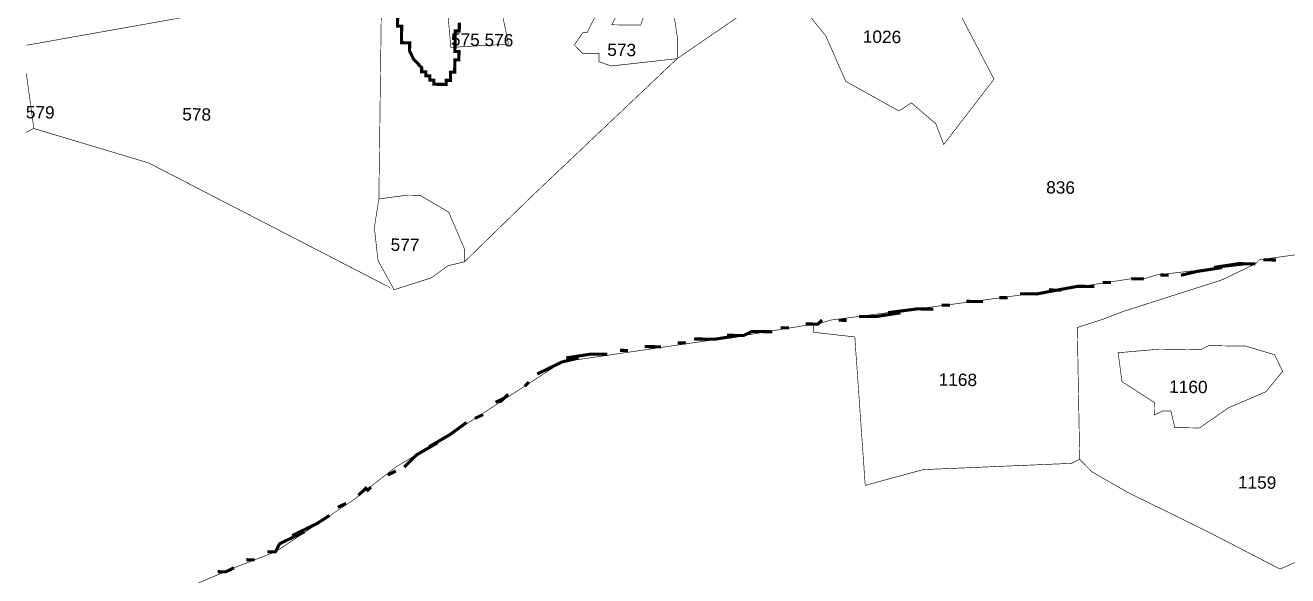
# Model space of a CAD drawing. Header units: metres. Extents: x 259177 to 277314, y 2171367 to 2185445.
# Drawn here: x 264119 to 265334, y 2172436 to 2172966 of the extents above; entities that cross this region are included whole.
import ezdxf

# ---------------------------------------------------------------- set-up
doc = ezdxf.new("R2010")
doc.units = ezdxf.units.M
doc.header["$MEASUREMENT"] = 0
for name, color, linetype in [('HAZARDS LINE', 1, 'Continuous'), ('SURVEY NO.', 7, 'Continuous'), ('SURVEY PLOT BOUNDARY', 35, 'Continuous'), ('VILLAGE BOUNDARY', 212, 'Continuous')]:
    doc.layers.add(name, color=color, linetype=linetype)
doc.styles.add('PDF Arial', font='arial.ttf')

# ---------------------------------------------------------------- blocks, each defined once
blk = doc.blocks.new('FEWEWFEWQT')
at = {"layer": 'HAZARDS LINE', "lineweight": 18, "const_width": 0.005}
blk.add_lwpolyline([(282132.8573, 2174204.096), (282132.8573, 2174204.0826), (282132.864, 2174204.0826), (282132.864, 2174204.0559), (282132.8773, 2174204.0559), (282132.8773, 2174204.0426), (282132.884, 2174204.0293), (282132.8973, 2174204.0159), (282132.8973, 2174204.0093), (282132.904, 2174204.0093), (282132.904, 2174204.0026), (282132.9107, 2174204.0026), (282132.9107, 2174203.9959), (282132.9173, 2174203.9959), (282132.9173, 2174203.9893), (282132.9373, 2174203.9893), (282132.9373, 2174203.9959), (282132.944, 2174203.9959), (282132.944, 2174204.0093), (282132.9507, 2174204.0093), (282132.9507, 2174204.0293), (282132.9573, 2174204.0293), (282132.9573, 2174204.0426), (282132.9507, 2174204.0426), (282132.9507, 2174204.076), (282132.9573, 2174204.076), (282132.9573, 2174204.0893)], dxfattribs=at)
at = {"layer": 'SURVEY PLOT BOUNDARY', "lineweight": 18, "const_width": 0.001}
for points in [[(282132.704, 2174204.1293), (282132.2574, 2174204.0439), (282132.704, 2174204.1293)], [(282132.8307, 2174204.116), (282132.8307, 2174203.8026), (282132.824, 2174203.7559), (282132.8307, 2174203.7026), (282132.8573, 2174203.6559), (282132.9173, 2174203.6759), (282132.944, 2174203.6959), (282132.9707, 2174203.7026), (282133.0773, 2174203.8093), (282133.3106, 2174204.0359), (282133.424, 2174204.116)], [(282133.484, 2174204.156), (282133.5506, 2174204.076), (282133.584, 2174204.0026), (282133.6706, 2174203.9559), (282133.6906, 2174203.9693), (282133.7306, 2174203.9359), (282133.7439, 2174203.9026), (282133.8239, 2174204.0093), (282133.7306, 2174204.1826)], [(282133.264, 2174204.1293), (282133.2507, 2174204.0893), (282133.204, 2174204.0893)], [(282133.184, 2174204.116), (282133.164, 2174204.076), (282133.1573, 2174204.076), (282133.144, 2174204.0559), (282133.1573, 2174204.0426), (282133.184, 2174204.0426), (282133.184, 2174204.0293), (282133.204, 2174204.0226), (282133.3106, 2174204.0359), (282133.0773, 2174203.8093), (282132.9707, 2174203.7026), (282132.9707, 2174203.7226), (282132.944, 2174203.7826), (282132.8973, 2174203.8093), (282132.8773, 2174203.8093), (282132.8307, 2174203.8026), (282132.8307, 2174204.116)], [(282132.544, 2174203.1759), (282132.604, 2174203.2025), (282132.6707, 2174203.2292), (282132.7974, 2174203.3159), (282132.864, 2174203.3692), (282132.9507, 2174203.4226), (282132.9907, 2174203.4492), (282133.1307, 2174203.5426), (282133.2973, 2174203.5692), (282133.424, 2174203.5892), (282133.5373, 2174203.6092), (282133.5373, 2174203.5959), (282133.604, 2174203.5892), (282133.624, 2174203.3492), (282133.7173, 2174203.3759), (282133.9573, 2174203.3892), (282133.9706, 2174203.3959), (282133.9906, 2174203.3759), (282134.0506, 2174203.3426), (282134.1772, 2174203.2826), (282134.2972, 2174203.2225), (282134.4906, 2174203.3092)], [(282134.4772, 2174203.7559), (282134.2572, 2174203.7226), (282134.2506, 2174203.7159), (282134.0906, 2174203.6959), (282134.0706, 2174203.6893), (282134.0506, 2174203.6893), (282133.9306, 2174203.6693), (282133.7506, 2174203.6426), (282133.564, 2174203.6159), (282133.544, 2174203.6092), (282133.5373, 2174203.6092), (282133.424, 2174203.5892), (282133.2973, 2174203.5692), (282133.1307, 2174203.5426), (282132.9907, 2174203.4492), (282132.9507, 2174203.4226), (282132.864, 2174203.3692), (282132.7974, 2174203.3159), (282132.6707, 2174203.2292), (282132.604, 2174203.2025), (282132.544, 2174203.1759)]]:
    blk.add_lwpolyline(points, dxfattribs=at)
for points in [[(282133.8773, 2174204.3426), (282133.6373, 2174204.216), (282133.6173, 2174204.216), (282133.4906, 2174204.1626), (282133.484, 2174204.156), (282133.424, 2174204.116), (282133.3106, 2174204.0359), (282133.3106, 2174204.0559), (282133.3106, 2174204.0693), (282133.304, 2174204.1093), (282133.3106, 2174204.3026), (282133.3173, 2174204.4026), (282133.3973, 2174204.3893), (282133.4106, 2174204.4026), (282133.444, 2174204.4226), (282133.544, 2174204.3693), (282133.5506, 2174204.4026), (282133.8039, 2174204.516), (282133.8039, 2174204.4893), (282133.8106, 2174204.476), (282133.8373, 2174204.436), (282133.8506, 2174204.4093), (282133.8706, 2174204.3693)], [(282133.484, 2174204.156), (282133.4906, 2174204.1626), (282133.6173, 2174204.216), (282133.6373, 2174204.216), (282133.684, 2174204.2093), (282133.7306, 2174204.1826), (282133.8239, 2174204.0093), (282133.7439, 2174203.9026), (282133.7306, 2174203.9359), (282133.6906, 2174203.9693), (282133.6706, 2174203.9559), (282133.584, 2174204.0026), (282133.5506, 2174204.076)], [(282133.304, 2174204.1093), (282133.3106, 2174204.0693), (282133.3106, 2174204.0559), (282133.3106, 2174204.0359), (282133.204, 2174204.0226), (282133.184, 2174204.0293), (282133.184, 2174204.0426), (282133.1573, 2174204.0426), (282133.144, 2174204.0559), (282133.1573, 2174204.076), (282133.164, 2174204.076), (282133.184, 2174204.116), (282133.2173, 2174204.116), (282133.204, 2174204.0893), (282133.2507, 2174204.0893), (282133.264, 2174204.1293)], [(282133.0373, 2174204.0559), (282132.944, 2174204.0493), (282132.9373, 2174204.116), (282133.024, 2174204.116)], [(282133.0373, 2174204.0559), (282133.024, 2174204.116), (282132.9373, 2174204.116), (282132.944, 2174204.0493)], [(282132.8573, 2174203.6559), (282132.8307, 2174203.6693), (282132.4574, 2174203.8559), (282132.2707, 2174203.9093), (282132.2574, 2174203.9982), (282132.2707, 2174203.9093), (282132.2574, 2174203.9026), (282132.2707, 2174203.9093), (282132.4574, 2174203.8559), (282132.8307, 2174203.6693)], [(282132.9707, 2174203.7026), (282132.944, 2174203.6959), (282132.9173, 2174203.6759), (282132.8573, 2174203.6559), (282132.8307, 2174203.7026), (282132.824, 2174203.7559), (282132.8307, 2174203.8026), (282132.8773, 2174203.8093), (282132.8973, 2174203.8093), (282132.944, 2174203.7826), (282132.9707, 2174203.7226)], [(282134.5106, 2174203.7359), (282134.5239, 2174203.5559), (282134.5306, 2174203.4826), (282134.4906, 2174203.3092), (282134.2972, 2174203.2225), (282134.1772, 2174203.2826), (282134.0506, 2174203.3426), (282133.9906, 2174203.3759), (282133.9706, 2174203.3959), (282133.9639, 2174203.6092), (282134.0039, 2174203.6226), (282134.0373, 2174203.6359), (282134.1972, 2174203.6893), (282134.2239, 2174203.7026), (282134.2506, 2174203.7159), (282134.2572, 2174203.7226), (282134.4772, 2174203.7559)], [(282133.7173, 2174203.3759), (282133.624, 2174203.3492), (282133.604, 2174203.5892), (282133.5373, 2174203.5959), (282133.5373, 2174203.6092), (282133.544, 2174203.6092), (282133.564, 2174203.6159), (282133.7506, 2174203.6426), (282133.9306, 2174203.6693), (282134.0506, 2174203.6893), (282134.0706, 2174203.6893), (282134.0906, 2174203.6959), (282134.2506, 2174203.7159), (282134.2239, 2174203.7026), (282134.1972, 2174203.6893), (282134.0373, 2174203.6359), (282134.0039, 2174203.6226), (282133.9639, 2174203.6092), (282133.9706, 2174203.3959), (282133.9573, 2174203.3892)], [(282134.0973, 2174203.5759), (282134.1639, 2174203.5759), (282134.1772, 2174203.5826), (282134.2372, 2174203.5826), (282134.2839, 2174203.5692), (282134.2972, 2174203.5426), (282134.2706, 2174203.5092), (282134.2106, 2174203.4826), (282134.1639, 2174203.4492), (282134.1373, 2174203.4492), (282134.1239, 2174203.4492), (282134.1173, 2174203.4759), (282134.1039, 2174203.4759), (282134.0906, 2174203.4692), (282134.0906, 2174203.4892), (282134.0373, 2174203.5226), (282134.0306, 2174203.5692)], [(282134.1772, 2174203.5826), (282134.1639, 2174203.5759), (282134.0973, 2174203.5759), (282134.0306, 2174203.5692), (282134.0373, 2174203.5226), (282134.0906, 2174203.4892), (282134.0906, 2174203.4692), (282134.1039, 2174203.4759), (282134.1173, 2174203.4759), (282134.1239, 2174203.4492), (282134.1373, 2174203.4492), (282134.1639, 2174203.4492), (282134.2106, 2174203.4826), (282134.2706, 2174203.5092), (282134.2972, 2174203.5426), (282134.2839, 2174203.5692), (282134.2372, 2174203.5826)]]:
    blk.add_lwpolyline(points, close=True, dxfattribs=at)
at = {"layer": 'VILLAGE BOUNDARY', "const_width": 0.005}
for points in [[(282134.2506, 2174203.7159), (282134.2239, 2174203.7159), (282134.1839, 2174203.7093)], [(282134.2639, 2174203.7226), (282134.2839, 2174203.7226)], [(282134.1106, 2174203.6959), (282134.0973, 2174203.6959)], [(282134.1306, 2174203.6959), (282134.1573, 2174203.7026), (282134.1972, 2174203.7093)], [(282133.9906, 2174203.6759), (282133.9639, 2174203.6759), (282133.9306, 2174203.6693), (282133.9173, 2174203.6693)], [(282134.0039, 2174203.6826), (282134.0173, 2174203.6826)], [(282134.0506, 2174203.6893), (282134.0639, 2174203.6893)], [(282134.0706, 2174203.6893), (282134.0573, 2174203.6893)], [(282133.8506, 2174203.6559), (282133.8373, 2174203.6559)], [(282133.8706, 2174203.6626), (282133.8973, 2174203.6626), (282133.9306, 2174203.6693), (282133.9373, 2174203.6693)], [(282133.7306, 2174203.6359), (282133.704, 2174203.6359), (282133.6573, 2174203.6292)], [(282133.7439, 2174203.6426), (282133.7506, 2174203.6426), (282133.7573, 2174203.6426)], [(282133.8106, 2174203.6492), (282133.7973, 2174203.6492), (282133.7839, 2174203.6492)], [(282133.5506, 2174203.6159), (282133.544, 2174203.6092), (282133.5373, 2174203.6092), (282133.524, 2174203.6092)], [(282133.5906, 2174203.6159), (282133.5773, 2174203.6159)], [(282133.6106, 2174203.6226), (282133.6373, 2174203.6226), (282133.6773, 2174203.6292)], [(282133.4706, 2174203.5959), (282133.4373, 2174203.5959), (282133.424, 2174203.5892), (282133.3973, 2174203.5892)], [(282133.484, 2174203.6026), (282133.4973, 2174203.6026)], [(282133.3306, 2174203.5759), (282133.3173, 2174203.5759)], [(282133.344, 2174203.5826), (282133.3773, 2174203.5826), (282133.4173, 2174203.5892)], [(282133.204, 2174203.5559), (282133.1773, 2174203.5559), (282133.1373, 2174203.5492)], [(282133.224, 2174203.5626), (282133.2373, 2174203.5626)], [(282133.2906, 2174203.5692), (282133.2773, 2174203.5692), (282133.264, 2174203.5692)], [(282133.0907, 2174203.5226), (282133.1173, 2174203.5359), (282133.1307, 2174203.5426), (282133.1573, 2174203.5492)], [(282133.044, 2174203.4892), (282133.0307, 2174203.4759)], [(282133.0773, 2174203.5092), (282133.0707, 2174203.5026)], [(282133.024, 2174203.4759), (282133.0373, 2174203.4826)], [(282132.9907, 2174203.4492), (282133.004, 2174203.4559)], [(282132.9773, 2174203.4426), (282132.9507, 2174203.4226), (282132.9173, 2174203.4026)], [(282132.8773, 2174203.3692), (282132.8973, 2174203.3892), (282132.9307, 2174203.4092)], [(282132.864, 2174203.3626), (282132.8507, 2174203.3559)], [(282132.804, 2174203.3226), (282132.8174, 2174203.3359)], [(282132.824, 2174203.3359), (282132.8174, 2174203.3292)], [(282132.7707, 2174203.3026), (282132.784, 2174203.3092)], [(282132.7574, 2174203.2892), (282132.7374, 2174203.2759), (282132.6974, 2174203.2559)], [(282132.6574, 2174203.2292), (282132.6707, 2174203.2292), (282132.6774, 2174203.2425), (282132.7174, 2174203.2625)], [(282132.6374, 2174203.2159), (282132.624, 2174203.2159)], [(282132.604, 2174203.2025), (282132.5907, 2174203.1959), (282132.5774, 2174203.1959)]]:
    blk.add_lwpolyline(points, dxfattribs=at)
at = {"layer": 'SURVEY NO.', "char_height": 0.02, "attachment_point": 7, "style": 'PDF Arial'}
for s, insert in [('1026', (282133.6106, 2174204.0653)), ('575 576', (282132.944, 2174204.0519)), ('573', (282133.1973, 2174204.0386)), ('579', (282132.2574, 2174203.9253)), ('578', (282132.5107, 2174203.9253)), ('836', (282133.9106, 2174203.8252)), ('577', (282132.8507, 2174203.7186)), ('1168', (282133.7406, 2174203.5119)), ('1160', (282134.1139, 2174203.5052)), ('1159', (282134.2272, 2174203.3519))]:
    blk.add_mtext(s, dxfattribs=dict(at, insert=insert))

msp = doc.modelspace()

# ---------------------------------------------------------------- block references
at = {"xscale": 594.7216958835667, "yscale": 594.7216958835667, "zscale": 594.7216958835667, "rotation": 359.254356221976}
msp.add_blockref('FEWEWFEWQT', (-184338996.6, -1288580324.6), dxfattribs=at)

doc.saveas('drawing.dxf')
